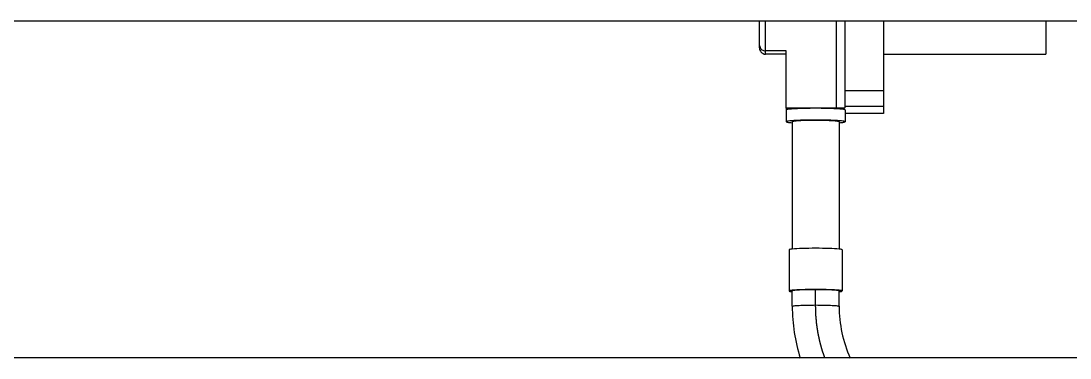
# Model space of a CAD drawing. Header units: millimetres. Extents: x 0 to 10500, y 0 to 7425.
# Drawn here: x 2471.9 to 2827.3, y 4972.1 to 5086.5 of the extents above; entities that cross this region are included whole.
import ezdxf

# ---------------------------------------------------------------- set-up
doc = ezdxf.new("R2010")
doc.units = ezdxf.units.MM
doc.header["$LTSCALE"] = 577.5
doc.linetypes.add('CENTER', pattern=[0.6, 0.375, -0.075, 0.075, -0.075])
doc.layers.get('0').update_dxf_attribs({"linetype": 'CONTINUOUS'})
for name, color, linetype in [('02___PRT_ALL_AXES', 7, 'CONTINUOUS'), ('AXES', 7, 'CONTINUOUS'), ('DEFAULT_1', 7, 'CENTER')]:
    doc.layers.add(name, color=color, linetype=linetype)

msp = doc.modelspace()

# ---------------------------------------------------------------- linework, layer by layer
at = {"color": 7, "linetype": 'Continuous'}
for p, q in [((2722.14, 5077.3), (2722.14, 5086.47)), ((2724.14, 5075.2), (2724.14, 5086.47)), ((2748.14, 5086.47), (2748.14, 5056.84)), ((2751.14, 5057.01), (2751.14, 5086.47)), ((2764.14, 5086.47), (2764.14, 5055.1)), ((2731.14, 5076.31), (2724.14, 5076.31)), ((2731.14, 5075.2), (2724.14, 5075.2)), ((2731.14, 5056.84), (2731.14, 5076.31)), ((2764.14, 5062.73), (2751.14, 5062.73)), ((2764.14, 5057.46), (2751.14, 5057.46)), ((2748.14, 5056.84), (2741.14, 5056.84)), ((2764.14, 5055.11), (2751.14, 5055.11)), ((2764.14, 5055.1), (2751.14, 5055.1)), ((2733.21, 4989.69), (2733.21, 4994.91)), ((2749.08, 4989.69), (2749.08, 4994.91))]:
    msp.add_line(p, q, dxfattribs=at)
at = {"color": 3, "linetype": 'Continuous'}
msp.add_line((3025.77, 4972.17), (2010.64, 4972.17), dxfattribs=at)
at = {"color": 7, "linetype": 'Continuous'}
for centre, radius, start, end in [((2792.13, 4989.74), 58.92, 180.0509, 197.3818), ((2791.8, 4989.69), 42.72, 180.0032, 204.2504)]:
    msp.add_arc(centre, radius, start, end, dxfattribs=at)
msp.add_open_spline([(2722.14, 5078.2), (2722.14, 5077.96), (2722.19, 5077.71), (2722.29, 5077.49)], degree=3, dxfattribs=at)
for points, knots in [([(2722.14, 5077.3), (2722.14, 5076.82), (2722.49, 5075.74), (2723.58, 5075.2), (2724.14, 5075.2)], [0, 0, 0, 0, 0.458401, 1, 1, 1, 1]), ([(2722.29, 5077.49), (2722.42, 5077.18), (2722.93, 5076.55), (2723.72, 5076.31), (2724.14, 5076.31)], [0, 0, 0, 0, 0.447488, 1, 1, 1, 1]), ([(2751.14, 5056.28), (2751.14, 5056.36), (2750.77, 5056.43), (2750.3, 5056.52), (2749.34, 5056.61), (2748.13, 5056.69), (2746.63, 5056.76), (2744.27, 5056.82), (2742.42, 5056.84), (2741.14, 5056.84)], [0, 0, 0, 0, 0.021985, 0.079569, 0.172033, 0.296076, 0.447038, 0.619144, 1, 1, 1, 1]), ([(2751.14, 5057.01), (2751.14, 5056.99), (2751.03, 5056.97), (2750.89, 5056.94), (2750.6, 5056.91), (2750.07, 5056.88), (2749.23, 5056.85), (2748.53, 5056.84), (2748.14, 5056.84)], [0, 0, 0, 0, 0.021984, 0.079576, 0.172035, 0.296076, 0.619133, 1, 1, 1, 1]), ([(2733.16, 4994.91), (2733.16, 4994.91), (2733.15, 4994.9), (2733.14, 4994.89), (2733.14, 4994.88)], [0, 0, 0, 0, 0.566985, 1, 1, 1, 1]), ([(2733.14, 4994.88), (2733.14, 4994.88), (2733.15, 4994.86), (2733.16, 4994.85), (2733.16, 4994.85)], [0, 0, 0, 0, 0.433015, 1, 1, 1, 1]), ([(2749.12, 4994.91), (2749.06, 4994.97), (2748.79, 4995.01), (2748.29, 4995.09), (2747.52, 4995.15), (2746.09, 4995.24), (2743.94, 4995.31), (2741.14, 4995.34), (2738.35, 4995.31), (2736.19, 4995.24), (2734.77, 4995.15), (2734, 4995.09), (2733.5, 4995.01), (2733.23, 4994.97), (2733.16, 4994.91)], [0, 0, 0, 0, 0.016097, 0.048672, 0.096911, 0.159203, 0.316906, 0.5, 0.683094, 0.840797, 0.903089, 0.951328, 0.983903, 1, 1, 1, 1]), ([(2749.14, 4994.88), (2749.14, 4994.89), (2749.14, 4994.9), (2749.13, 4994.91), (2749.12, 4994.91)], [0, 0, 0, 0, 0.433015, 1, 1, 1, 1]), ([(2749.12, 4994.85), (2749.13, 4994.85), (2749.14, 4994.86), (2749.14, 4994.88), (2749.14, 4994.88)], [0, 0, 0, 0, 0.566985, 1, 1, 1, 1]), ([(2733.21, 4989.69), (2733.21, 4989.75), (2733.5, 4989.8), (2733.87, 4989.88), (2734.64, 4989.95), (2735.6, 4990.01), (2736.79, 4990.06), (2738.66, 4990.12), (2740.13, 4990.13), (2741.14, 4990.13)], [0, 0, 0, 0, 0.021984, 0.079565, 0.172027, 0.29607, 0.44703, 0.619148, 1, 1, 1, 1]), ([(2741.14, 4990.13), (2742.16, 4990.13), (2743.63, 4990.12), (2745.5, 4990.06), (2746.69, 4990.01), (2747.65, 4989.95), (2748.42, 4989.88), (2748.79, 4989.8), (2749.08, 4989.75), (2749.08, 4989.69)], [0, 0, 0, 0, 0.380852, 0.55297, 0.70393, 0.827973, 0.920435, 0.978016, 1, 1, 1, 1])]:
    msp.add_open_spline(points, degree=3, knots=knots, dxfattribs=at)
at = {"layer": '02___PRT_ALL_AXES', "color": 7, "linetype": 'Continuous'}
msp.add_line((2010.64, 5086.47), (3314.65, 5086.47), dxfattribs=at)
at = {"layer": 'AXES', "color": 7, "linetype": 'Continuous'}
for p, q in [((2819.14, 5086.47), (2819.14, 5075.24)), ((2764.14, 5075.24), (2819.14, 5075.24)), ((2731.14, 5056.84), (2731.14, 5052.29)), ((2741.14, 5056.84), (2731.14, 5056.84)), ((2751.14, 5056.28), (2751.14, 5052.29)), ((2733.14, 5051.96), (2733.17, 5051.95)), ((2733.21, 5052.29), (2733.21, 5009.09)), ((2749.08, 5052.29), (2749.08, 5009.09)), ((2749.12, 5051.95), (2749.15, 5051.96)), ((2732.14, 5008.86), (2732.14, 4994.88)), ((2733.15, 5009.09), (2733.13, 5009.09)), ((2749.16, 5009.09), (2749.14, 5009.09)), ((2750.14, 5008.86), (2750.14, 4994.88))]:
    msp.add_line(p, q, dxfattribs=at)
for points, knots in [([(2741.14, 5056.84), (2739.87, 5056.84), (2738.01, 5056.82), (2735.66, 5056.76), (2734.16, 5056.69), (2732.95, 5056.61), (2731.98, 5056.52), (2731.51, 5056.43), (2731.14, 5056.36), (2731.14, 5056.28)], [0, 0, 0, 0, 0.380846, 0.552969, 0.703928, 0.827972, 0.920434, 0.978016, 1, 1, 1, 1]), ([(2741.14, 5052.85), (2739.87, 5052.85), (2738.01, 5052.83), (2735.66, 5052.76), (2734.16, 5052.7), (2732.95, 5052.61), (2731.98, 5052.53), (2731.51, 5052.43), (2731.14, 5052.36), (2731.14, 5052.29)], [0, 0, 0, 0, 0.380852, 0.55297, 0.70393, 0.827973, 0.920435, 0.978016, 1, 1, 1, 1]), ([(2731.14, 5052.29), (2731.14, 5052.24), (2731.38, 5052.17), (2731.71, 5052.1), (2732.37, 5052.02), (2732.85, 5051.98), (2733.14, 5051.96)], [0, 0, 0, 0, 0.076778, 0.269189, 0.579199, 1, 1, 1, 1]), ([(2749.08, 5052.29), (2749.08, 5052.35), (2748.79, 5052.4), (2748.41, 5052.48), (2747.64, 5052.55), (2746.69, 5052.61), (2745.49, 5052.66), (2743.63, 5052.72), (2741.14, 5052.74), (2738.66, 5052.72), (2736.79, 5052.66), (2735.6, 5052.61), (2734.64, 5052.55), (2733.87, 5052.48), (2733.5, 5052.4), (2733.21, 5052.35), (2733.21, 5052.29)], [0, 0, 0, 0, 0.010992, 0.039783, 0.086015, 0.148037, 0.223516, 0.309578, 0.5, 0.690422, 0.776484, 0.851963, 0.913985, 0.960217, 0.989008, 1, 1, 1, 1]), ([(2751.14, 5052.29), (2751.14, 5052.36), (2750.77, 5052.43), (2750.3, 5052.53), (2749.34, 5052.61), (2748.13, 5052.7), (2746.63, 5052.76), (2744.27, 5052.83), (2742.42, 5052.85), (2741.14, 5052.85)], [0, 0, 0, 0, 0.021984, 0.079565, 0.172027, 0.29607, 0.44703, 0.619148, 1, 1, 1, 1]), ([(2749.15, 5051.96), (2749.43, 5051.98), (2749.92, 5052.02), (2750.57, 5052.1), (2750.91, 5052.17), (2751.14, 5052.24), (2751.14, 5052.29)], [0, 0, 0, 0, 0.420801, 0.730811, 0.923222, 1, 1, 1, 1]), ([(2733.13, 5009.09), (2732.88, 5009.06), (2732.64, 5009), (2732.14, 5008.95), (2732.14, 5008.86)], [0, 0, 0, 0, 0.729265, 1, 1, 1, 1]), ([(2741.14, 5009.36), (2739.58, 5009.36), (2736.92, 5009.32), (2734.25, 5009.21), (2733.15, 5009.09)], [0, 0, 0, 0, 0.584876, 1, 1, 1, 1]), ([(2749.14, 5009.09), (2748.04, 5009.21), (2745.37, 5009.32), (2742.7, 5009.36), (2741.14, 5009.36)], [0, 0, 0, 0, 0.415124, 1, 1, 1, 1]), ([(2750.14, 5008.86), (2750.14, 5008.95), (2749.65, 5009), (2749.41, 5009.06), (2749.16, 5009.09)], [0, 0, 0, 0, 0.270735, 1, 1, 1, 1]), ([(2733.15, 4995.11), (2732.9, 4995.08), (2732.65, 4995.02), (2732.14, 4994.97), (2732.14, 4994.88)], [0, 0, 0, 0, 0.729525, 1, 1, 1, 1]), ([(2732.14, 4994.88), (2732.14, 4994.79), (2732.65, 4994.74), (2732.9, 4994.68), (2733.15, 4994.65)], [0, 0, 0, 0, 0.270475, 1, 1, 1, 1]), ([(2741.14, 4995.38), (2739.58, 4995.38), (2736.92, 4995.34), (2734.25, 4995.23), (2733.15, 4995.11)], [0, 0, 0, 0, 0.584983, 1, 1, 1, 1]), ([(2749.14, 4995.11), (2748.04, 4995.23), (2745.37, 4995.34), (2742.7, 4995.38), (2741.14, 4995.38)], [0, 0, 0, 0, 0.415017, 1, 1, 1, 1]), ([(2750.14, 4994.88), (2750.14, 4994.97), (2749.64, 4995.02), (2749.39, 4995.08), (2749.14, 4995.11)], [0, 0, 0, 0, 0.270475, 1, 1, 1, 1]), ([(2749.14, 4994.65), (2749.39, 4994.68), (2749.64, 4994.74), (2750.14, 4994.79), (2750.14, 4994.88)], [0, 0, 0, 0, 0.729525, 1, 1, 1, 1])]:
    msp.add_open_spline(points, degree=3, knots=knots, dxfattribs=at)
at = {"layer": 'DEFAULT_1', "color": 2, "linetype": 'CENTER'}
msp.add_line((2741.14, 4989.69), (2741.14, 4995.33), dxfattribs=at)
msp.add_open_spline([(2744.27, 4972.17), (2744.16, 4972.5), (2743.99, 4973.01), (2743.79, 4973.59), (2743.68, 4973.93), (2743.59, 4974.18), (2743.52, 4974.39), (2743.46, 4974.56), (2743.43, 4974.66), (2743.4, 4974.75), (2743.38, 4974.8), (2743.37, 4974.84), (2743.36, 4974.89), (2743.33, 4974.97), (2743.3, 4975.08), (2743.25, 4975.26), (2743.19, 4975.49), (2743.09, 4975.85), (2742.97, 4976.3), (2742.84, 4976.76), (2742.74, 4977.12), (2742.68, 4977.35), (2742.63, 4977.53), (2742.6, 4977.64), (2742.58, 4977.72), (2742.57, 4977.77), (2742.56, 4977.81), (2742.55, 4977.87), (2742.52, 4978.01), (2742.47, 4978.22), (2742.41, 4978.49), (2742.36, 4978.77), (2742.28, 4979.14), (2742.2, 4979.5), (2742.12, 4979.87), (2742.07, 4980.1), (2742.04, 4980.29), (2742.01, 4980.42), (2741.98, 4980.54), (2741.96, 4980.62), (2741.96, 4980.67), (2741.95, 4980.7), (2741.94, 4980.73), (2741.94, 4980.78), (2741.92, 4980.86), (2741.91, 4980.98), (2741.88, 4981.12), (2741.86, 4981.3), (2741.82, 4981.54), (2741.77, 4981.91), (2741.71, 4982.28), (2741.66, 4982.65), (2741.61, 4982.93), (2741.57, 4983.21), (2741.54, 4983.42), (2741.52, 4983.56), (2741.51, 4983.62), (2741.5, 4983.66), (2741.5, 4983.71), (2741.49, 4983.79), (2741.48, 4983.91), (2741.46, 4984.1), (2741.44, 4984.33), (2741.41, 4984.71), (2741.37, 4985.17), (2741.33, 4985.64), (2741.29, 4986.02), (2741.27, 4986.25), (2741.25, 4986.44), (2741.24, 4986.56), (2741.24, 4986.64), (2741.23, 4986.69), (2741.23, 4986.73), (2741.23, 4986.79), (2741.23, 4986.93), (2741.22, 4987.14), (2741.21, 4987.43), (2741.2, 4987.71), (2741.19, 4988.09), (2741.17, 4988.75), (2741.15, 4989.31), (2741.14, 4989.69)], degree=3, knots=[0, 0, 0, 0, 0.0625, 0.09375, 0.109375, 0.125, 0.140625, 0.148438, 0.15625, 0.160156, 0.164062, 0.166016, 0.167969, 0.171875, 0.179688, 0.1875, 0.203125, 0.21875, 0.25, 0.28125, 0.296875, 0.3125, 0.320312, 0.328125, 0.332031, 0.333984, 0.335938, 0.339844, 0.34375, 0.359375, 0.375, 0.390625, 0.40625, 0.4375, 0.453125, 0.46875, 0.476562, 0.484375, 0.492188, 0.496094, 0.498047, 0.5, 0.501953, 0.503906, 0.507812, 0.515625, 0.523438, 0.53125, 0.546875, 0.5625, 0.59375, 0.609375, 0.625, 0.640625, 0.65625, 0.660156, 0.664062, 0.666016, 0.667969, 0.671875, 0.679688, 0.6875, 0.703125, 0.71875, 0.75, 0.78125, 0.796875, 0.8125, 0.820312, 0.828125, 0.832031, 0.833984, 0.835938, 0.839844, 0.84375, 0.859375, 0.875, 0.890625, 0.90625, 0.9375, 1, 1, 1, 1], dxfattribs=at)

doc.saveas('drawing.dxf')
